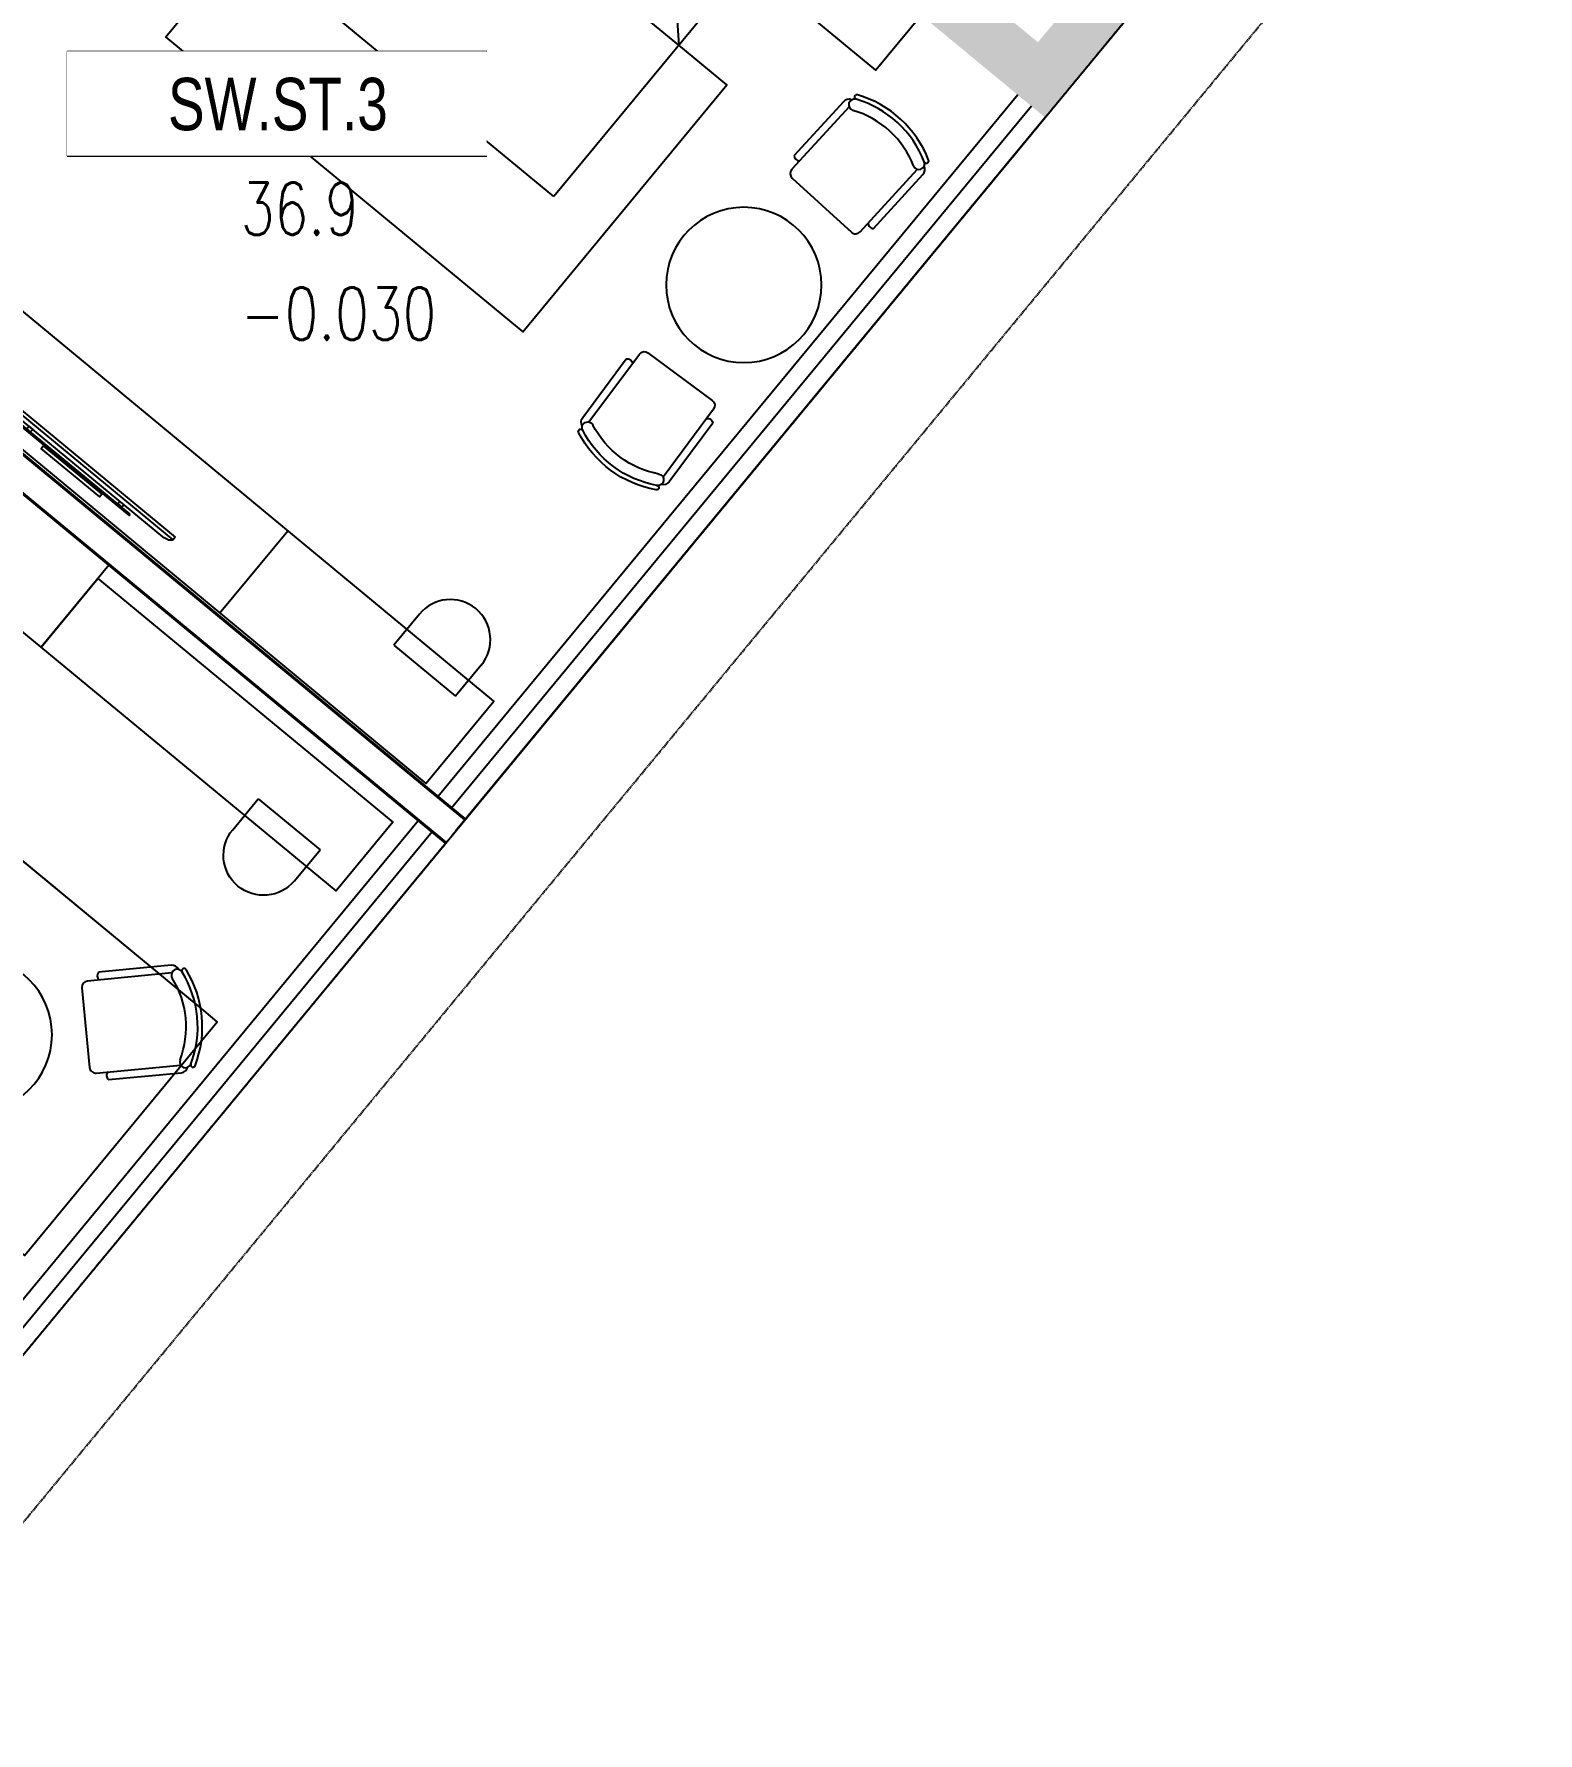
# Model space of a CAD drawing. Header units: millimetres. Extents: x -361654186 to 361255443, y -278569811 to 278836587.
# Drawn here: x -80677 to -72229, y 112891 to 122436 of the extents above; entities that cross this region are included whole.
import ezdxf
from ezdxf.enums import TextEntityAlignment as Align
from ezdxf.xclip import XClip

# ---------------------------------------------------------------- set-up
doc = ezdxf.new("R2010")
doc.units = ezdxf.units.MM
doc.header["$MEASUREMENT"] = 0
doc.header["$XCLIPFRAME"] = 0
doc.set_wipeout_variables(frame=1)
doc.linetypes.add('HIDDEN', pattern=[0.375, 0.25, -0.125])
for name, color, linetype in [('A-ANNO-DIMS', 50, 'Continuous'), ('A-DRAIN', 8, 'Continuous'), ('A-FURNITURE', 251, 'Continuous'), ('A-GLAZ', 135, 'Continuous'), ('A-UNIT', 1, 'Continuous'), ('ccu12-Hatch', 250, 'Continuous'), ('Xref_NT1+NT2_MBDV Cot vach_220729$0$ccu12-Thay', 7, 'Continuous')]:
    doc.layers.add(name, color=color, linetype=linetype)
doc.layers.add('DO DIEN TICH SAN', color=40, linetype='Continuous', plot=False)
for name, color, linetype, lineweight in [('KT-Chuviet', 255, 'Continuous', 15), ('KT-Net cat', 1, 'Continuous', 40), ('KT-Net thay', 7, 'Continuous', 15), ('KT-Net truc', 18, 'Continuous', 15)]:
    doc.layers.add(name, color=color, linetype=linetype, lineweight=lineweight)
doc.styles.add('font unicode ccu', font='arial.ttf')
doc.styles.add('ROMANS', font='ROMANS.SHX')

# ---------------------------------------------------------------- blocks, each defined once
blk = doc.blocks.new('BEDH-1')
for p, q in [((475, -1.054711873393899e-13), (-475, 1.054711873393899e-13)), ((-475, 1.054711873393899e-13), (-475.0000000000002, -1050)), ((-381.8394731497392, -27.72451273631296), (-381.8394731497393, -215.2726866770535)), ((-20.94842891092413, -27.72451273631304), (-381.8394731497392, -27.72451273631296)), ((-20.94842891092416, -169.6087834425271), (-20.94842891092413, -27.72451273631304)), ((379.7956140944734, -27.72451273631313), (52.11540216114371, -27.72451273631306)), ((52.11540216114371, -27.72451273631306), (52.11540216114368, -169.6087834425271)), ((379.7956140944734, -169.6087834425271), (379.7956140944734, -27.72451273631313)), ((474.9999999999998, -1050), (475, -1.054711873393899e-13)), ((-162.6479800441303, -169.608783442527), (-475.0000000000001, -498.4003835124894)), ((474.9999999999999, -169.6087834425272), (-162.6479800441303, -169.608783442527)), ((-162.6479800441303, -169.608783442527), (-162.6479800441303, -498.4003835124894)), ((-206.9290897110478, -215.2726866770535), (-381.8394731497393, -215.2726866770535)), ((-475.0000000000001, -498.4003835124894), (-162.6479800441303, -498.4003835124894)), ((-475.0000000000002, -1050), (474.9999999999998, -1050))]:
    blk.add_line(p, q)
blk = doc.blocks.new('weqwq333')
blk.add_wipeout([(789.9991194265974, -3.241002831578642e-07), (789.9999072943253, 22.459753120754584), (747.0709751061902, 22.459753120754584), (747.4999072943253, 24.95975312075413), (747.0709751061902, 27.459753120753902), (995.9999072943253, 27.45975312075391), (995.9999072943253, 37.45975312075402), (930.999907294326, 37.45975312075402), (930.999907294326, 57.45975312075402), (1231.8664491169725, 57.45975312038523), (1249.7089296661925, 59.06439810882624), (1266.9787932754527, 63.826835363346035), (1278.4893502848695, 73.14329424184642), (1289.9999072942878, 82.45975312034851), (1289.9999072941914, 102.45975312031429), (-160.00009270580904, 102.45975312090111), (-160.00009270581904, 82.45975312086917), (-148.48953569637888, 73.1432942424063), (-136.9789786872534, 63.82683536394979), (-119.70911507775418, 59.064398109304825), (-101.86663452839275, 57.45975312083085), (198.99990729432534, 57.459753120754), (198.99990729432534, 37.459753120754), (133.99990729432488, 37.459753120754), (133.99990729432488, 27.459753120753888), (382.9288394824605, 27.459753120755714), (382.9288394824605, 22.459753120754577), (339.9999072943251, 22.459753120754577), (339.9991199803412, 0.01578526706665263)]).dxf.layer = 'A-DRAIN'
at = {"layer": 'A-DRAIN'}
for p, q in [((-160.0000927057117, 102.4597531203181), (-160.0000927057117, 82.45975311845541)), ((1289.999907294288, 102.4597531203181), (-160.0000927057117, 102.4597531203181)), ((-160.0000927057117, 102.4597531203181), (-160.0000927057117, 82.45975311845541)), ((1289.999907294288, 82.45975312031806), (1289.999907294288, 102.4597531203181)), ((1289.999907294288, 82.45975312031806), (1289.999907294288, 102.4597531203181)), ((-160.0000927057117, 82.45975311845541), (1289.999907294288, 82.45975312031806)), ((-136.978978686966, 63.82683536410332), (-160.0000927057117, 82.45975311845541)), ((-101.8666345281526, 57.45975311845541), (1231.866449117195, 57.45975312031806)), ((1266.978793275543, 63.82683536224067), (1289.999907294288, 82.45975312031806))]:
    blk.add_line(p, q, dxfattribs=at)
for points in [[(133.999907293357, 37.45975312404335), (995.9999072942883, 37.4597531221807), (995.9999072942883, 27.4597531221807), (133.9999072938226, 27.45975312404335)], [(198.9999072938226, 57.45975312031806), (228.999907293357, 57.4597531221807), (228.9999072938226, 37.45975312031806), (198.9999072938226, 37.4597531221807)], [(339.999907293357, 22.45975312031806), (789.9999072938226, 22.45975312404335), (789.9991194256581, -3.222376108169556e-07), (339.9991199793294, 0.01578526757657528)], [(930.9999072938226, 57.4597531221807), (900.9999072942883, 57.4597531221807), (900.9999072938226, 37.45975312404335), (930.9999072938226, 37.45975312404335)]]:
    blk.add_lwpolyline(points, close=True, dxfattribs=at)
for centre, radius, start, end in [((-101.866634529084, 157.4597531221807), 99.99999999999999, 249.4439547450051, 270), ((389.9999072928913, 24.95975312031806), 7.499999999999999, 160.5287793325574, 199.4712206674425), ((389.9999072928913, 24.95975312031806), 7.499999999999999, 340.5287793325574, 19.47122066744256), ((739.9999072938226, 24.9597531221807), 7.499999999999999, 160.5287793325574, 199.4712206674425), ((739.9999072938226, 24.9597531221807), 7.499999999999999, 340.5287793325574, 19.47122066744256), ((1231.866449116264, 157.4597531240433), 99.99999999999999, 270, 290.5560452077797)]:
    blk.add_arc(centre, radius, start, end, dxfattribs=at)
blk = doc.blocks.new('CH1')
for p, q in [((-199.1923941123823, -400.6439509161501), (-199.1923941123823, -600.6426498184956)), ((200.805524143012, -400.6439509161501), (200.805524143012, -600.6426498184956)), ((-199.1923941123823, -600.6426498184956), (200.805524143012, -600.6426498184956))]:
    blk.add_line(p, q)
blk.add_arc((0.8065650153148454, -399.9986989023673), 200, 0.1848514058012216, 180.1848514058012)
blk = doc.blocks.new('CH12')
for p, q in [((-312.375, -149.2411279597436), (-312.375, -572.1779138786915)), ((-267.75, -149.2411279597436), (-267.75, -639.6303226458076)), ((267.75, -639.6303226458076), (267.75, -149.2411280118249)), ((312.375, -572.1779138786915), (312.375, -149.2411246072115)), ((-232.0500000000029, -675.3303226458047), (232.0500000000029, -675.3303226458047))]:
    blk.add_line(p, q)
for centre, radius, start, end in [((-273.6712626853696, -77.20016474780641), 13.38749999999989, 116.2505862071374, 296.2505862071374), ((-252.9468673518131, -119.2240579767858), 33.46874999998481, 116.2505888953854, 296.2505888953855), ((0, -632.1362743546706), 632.1362743546692, 63.74941379286258, 116.2505862071374), ((0, -632.1362743546706), 605.3612743546691, 63.7494137928626, 116.2505862071374), ((0, -632.1362743546706), 538.4237743546691, 63.74941109871938, 116.2505888953856), ((252.9468674045929, -119.2240580028119), 33.46875000001501, 243.7494110987195, 63.74941109871941), ((273.671262685355, -77.20016474780641), 13.38750000000007, 243.7494137928627, 63.74941379286245), ((-267.75, -149.2411279597436), 44.62499999999999, 111.939144832112, 180), ((267.75, -149.2411280118286), 44.62499999999959, 0, 68.06085506708637), ((-290.0625, -549.8654138786915), 31.55464011044969, 225, 315), ((290.0625, -549.8654138786915), 31.55464011044961, 225.0000000000001, 315.0000000000002), ((-232.0500000000029, -639.6303226458076), 35.7, 180, 269.9999999999999), ((232.0500000000029, -639.6303226458076), 35.7, 270, 0)]:
    blk.add_arc(centre, radius, start, end)
blk = doc.blocks.new('condotel studio')
at = {"layer": 'A-FURNITURE'}
blk.add_line((-42965.44449693532, 5209.444997828512, 0.0134796793225732), (-43565.43111538143, 5209.408155217767, 0.01347967932257318), dxfattribs=at)
for points, elevation in [([(-43571.68946001872, 9495.697187757178), (-42971.70283934107, 9495.697743924393), (-42965.37388033239, 3707.76185808517), (-43565.36050101191, 3707.76130192366)], -0.04131054746361311), ([(-48064.87789521157, 4309.74600538559), (-47664.87789520776, 4309.748435155896), (-47665.21610428553, 5252.807559705747), (-48065.21610427438, 5252.805129943008)], -0.04131058170595497)]:
    blk.add_lwpolyline(points, close=True, dxfattribs=dict(at, elevation=elevation))
at = {"layer": 'A-FURNITURE', "elevation": -0.04131056675762722}
blk.add_lwpolyline([(-47068.41844825601, 7152.812485867587), (-47068.41877156103, 7502.812485865783), (-45268.41877156464, 7502.81414766371), (-45268.41636979925, 4902.814147769881), (-47068.41636979932, 4902.812485970149), (-47068.41669311348, 5252.812485867587)], dxfattribs=at)
at = {"layer": 'A-FURNITURE'}
blk.add_circle((-46262.35208157833, 4113.662862265541, -0.0961007985678505), 436.4401978142558, dxfattribs=at)
at = {"layer": 'A-GLAZ'}
blk.add_line((-48065.50387496638, 3407.981778073066, -0.04131057662785007), (-42865.50387507424, 3407.766646227625, -0.04131054775067975), dxfattribs=at)
for points, elevation in [([(-48065.50365118237, 3607.773271442333), (-42950.50365128982, 3607.761824808375)], -0.0413105474636131), ([(-48065.50387496795, 3507.773271442566), (-42950.50387507542, 3507.761824808607)], -0.04131054746361311)]:
    blk.add_lwpolyline(points, dxfattribs=dict(at, elevation=elevation))
at = {"layer": 'KT-Net cat'}
blk.add_line((-42950.50387506983, 13507.9817793034, -0.04131057662784981), (-42950.50387507546, 3407.9817785169, -0.04131057662785046), dxfattribs=at)
at = {"layer": 'A-FURNITURE'}
for name, p, xscale, yscale, zscale, rotation in [('BEDH-1', (-48065.22478189479, 6202.804803357867, -0.04131056675762721), 1.999999999999998, 1.999999999999998, 1.999999999999998, 90.00044158638056), ('CH12', (-47541.3086893727, 4028.022620063333, -0.1710361864443675), -0.9698671062557844, 0.9698671062557844, 0.9698671062557843, 92.95303896186763), ('CH12', (-44983.39547378203, 4028.022620061471, -0.1710361864443676), 0.9698671062557845, 0.9698671062557845, 0.9698671062557845, 267.0469610380764), ('CH1', (-44126.3595415335, 4117.090367741883, -0.04131054746361311), -1.125005854937064, 1.125005854937064, 1.125005854937064, 90)]:
    blk.add_blockref(name, p, dxfattribs=dict(at, xscale=xscale, yscale=yscale, zscale=zscale, rotation=rotation))
at = {"layer": 'A-FURNITURE', "xscale": 0.9450000000000008, "yscale": 0.9450000000000008, "zscale": 0.9450000000000008, "rotation": 90.00231230559194}
blk.add_blockref('weqwq333', (-43039.317937566, 5825.350282033964, -0.02470545793451537), dxfattribs=at)
blk = doc.blocks.new('Condo-Studio')
at = {"layer": 'A-FURNITURE', "elevation": 2.3967167489132e-08}
for points in [[(784.8680508894831, -4056.543325797626), (184.8814302120518, -4056.543325790029), (184.7450057984097, -7650.003156028164), (784.731626476103, -7650.003156033694)], [(784.731626476103, -7650.003156033694), (284.6338494318261, -7650.003902010998), (284.6338494319571, -9800.000634000258), (784.7316264741748, -9799.999888018792)]]:
    blk.add_lwpolyline(points, close=True, dxfattribs=at)
at = {"layer": 'A-FURNITURE'}
for points in [[(3480.068572385244, -7992.924844723224), (3479.916138362074, -7741.043640514981), (1777.874456634752, -7741.449051234929), (1777.8744617626, -7840.514148186892), (1778.02622716871, -9599.700357226771)], [(3480.068572385149, -9502.287234926567), (3479.916138358298, -9754.168439136847), (1777.874456634592, -9753.763028418616), (1777.874461764404, -9654.697931466711), (1778.026227165021, -7895.511722428666)]]:
    blk.add_lwpolyline(points, dxfattribs=at)
blk.add_circle((2702.610880747416, -8747.60603983156), 436.4401978142558, dxfattribs=at)
at = {"layer": 'A-GLAZ'}
for p, q in [((4214.653845804234, -9904.025748043408, 2.360592876829063e-08), (184.837856131664, -9903.995720025094, 2.360592908248564e-08)), ((4214.653100658092, -10004.02574804056, 2.360592876183963e-08), (184.8371109855434, -10003.99572002224, 2.360592907605497e-08)), ((4214.652355511906, -10104.02574803776, 2.360592875541573e-08), (184.8363658395174, -10103.99572001942, 2.360592906961074e-08))]:
    blk.add_line(p, q, dxfattribs=at)
at = {"layer": 'KT-Net cat'}
blk.add_line((184.9103592452666, -173.9430020836298, 2.492790089291371e-08), (184.8363658395174, -10103.99572001942, 2.360592906961074e-08), dxfattribs=at)
at = {"layer": 'A-FURNITURE'}
for name, p, xscale, yscale, zscale, rotation in [('CH12', (1810.40564219089, -9667.95057749009, -0.07493538787651706), -0.9698671062557838, 0.9698671062557838, 0.9698671062557838, 135.0116023111966), ('CH1', (1341.052054219683, -9357.3517947059, 2.3967167489132e-08), 1.125005854937066, 1.125005854937066, 1.125005854937066, 270.0000001839287)]:
    blk.add_blockref(name, p, dxfattribs=dict(at, xscale=xscale, yscale=yscale, zscale=zscale, rotation=rotation))
blk = doc.blocks.new('TAG CAO DO SAN')
at = {"layer": 'KT-Net thay', "flags": 128}
blk.add_lwpolyline([(1526701.778855525, -266095.2298759429), (1526701.778855525, -266566.6584041911), (1527644.63591202, -266566.6584041911), (1527644.63591202, -266095.2298759429)], close=True, dxfattribs=at)
blk.add_wipeout([(1526701.778855525, -266095.2298759429), (1527644.6359120198, -266095.2298759429), (1527644.6359120198, -266566.65840419114), (1526701.778855525, -266566.65840419114)]).dxf.layer = 'KT-Net thay'
for points in [[(1526701.778855525, -266330.9441400666), (1527644.63591202, -266330.9441400666)], [(1526701.778855525, -266566.6584041911), (1527644.63591202, -266566.6584041911)]]:
    blk.add_lwpolyline(points, dxfattribs=at)
at = {"layer": 'KT-Chuviet', "color": 31, "style": 'ROMANS', "width": 0.75}
blk.add_text('DTTT:', height=117.8571320618522, dxfattribs=at).set_placement((1526748.92170835, -266507.8139601254))
at = {"layer": 'KT-Chuviet', "color": 31, "style": 'font unicode ccu', "width": 0.75}
blk.add_attdef('TÊNPHÒNG', text='', height=117.85713, dxfattribs=at).set_placement((1527175.308820772, -266213.4467624734), align=Align.MIDDLE_CENTER)
at = {"layer": 'KT-Chuviet', "color": 31, "ltscale": 15, "style": 'ROMANS', "width": 0.75, "flags": 8}
blk.add_attdef('CAO-DO', (1527091.943339912, -266507.7298381611), '', height=117.8571320618522, dxfattribs=at)

msp = doc.modelspace()

# ---------------------------------------------------------------- block references
at = {"layer": 'A-ANNO-DIMS', "xscale": -1, "rotation": 50.44882673718259}
msp.add_blockref('condotel studio', (-102975.8942573777, 82735.20023438986, 0.04136518522716791), dxfattribs=at)

# ---------------------------------------------------------------- next in the draw order: block references
at = {"layer": 'A-UNIT', "xscale": -1, "rotation": 50.44839979991738}
msp.add_blockref('Condo-Studio', (-86035.53930351039, 124467.7893636049, 5.459849723915857e-05), dxfattribs=at)

# ---------------------------------------------------------------- next in the draw order: hatches: boundary and pattern name
at = {"layer": 'ccu12-Hatch', "ltscale": 0.5}
h = msp.add_hatch(dxfattribs=at)
h.set_pattern_fill('VATLIEU04', color=256, scale=50, angle=45, pattern_type=2)
h.set_pattern_definition([(94.99999999999984, (-1135091.088103637, 93535.57678467885), (275.7759995861103, 231.4035394059837), [37.49999999999999, -412.4999999999999]), (40.00000000000002, (-1135091.088103637, 93535.57678467885), (-314.996083695443, 216.8840747990137), [30, -330]), (145.4514, (-1135068.106772624, 93554.86041391676), (-39.21973430971335, 448.287641099735), [31.870095, -350.571056]), (91.18419999999956, (-1135161.798781756, 93606.28746279748), (435.8465000455986, 318.8068825982365), [56.24999999999996, -618.7499999999994]), (141.6356, (-1135125.478223555, 93632.85468008323), (-13.94950748652536, 674.8558447021788), [47.805144, -525.8565]), (36.18420000000004, (-1135161.798781756, 93606.28746279748), (-13.95003443662637, 674.855833957623), [45, -495]), (66, (-1135108.765773167, 93623.96513232717), (353.3857860571512, 68.691238233885), [37.49999999999975, -412.499999999998]), (11.00000000000003, (-1135108.765773167, 93623.96513232717), (-170.3542965309771, 342.4042176993831), [30, -330]), (116.4514, (-1135079.316953973, 93629.68938339886), (183.0318085066423, 411.0953098697152), [31.870095, -350.571056]), (82.50000000000001, (-1135091.088103637, 93535.57678467885), (-113.3965926531701, 121.9949088062736), [0, -325.999999999998, 0, -334.999999999998, 0, -331.249999999998]), (52.49999999999999, (-1135091.088103637, 93535.57678467885), (-46.43647110123004, 232.4547249501817), [0, -191, 0, -318.5, 0, -126.25]), (12.5, (-1135169.93050974, 93456.73437857657), (196.709083659603, 180.7603809074303), [0, -125, 0, -390, 0, -517.5]), (2.499999999999997, (-1135205.285848799, 93421.3790395172), (170.7949915992331, 241.5799034369745), [0, -162.5, 0, -259, 0, -367.5]), (90, (-1135091.088103637, 93535.57678467885), (-212.5, 0), []), (90, (-1135134.398393985, 93578.88707502652), (-212.5, 0), [])])
h.paths.add_polyline_path([(-82107.71977785713, 128746.5514530155), (-83763.31433340994, 126741.8054173231), (-81758.56836552446, 125086.2109177674), (-80102.97380997188, 127090.9569534599), (-80565.60744270933, 127473.0171795131), (-80374.57730168401, 127704.3340297853), (-79680.62681867433, 127131.2436627068), (-80126.36381425167, 126591.5043452825), (-75037.39304074732, 122388.8411869674), (-73254.44505784422, 124547.7984561751), (-80810.79549955967, 130788.116395915), (-80619.76535853435, 131019.4332461872), (-72832.09806631756, 124588.0851652327), (-74997.10633156908, 121966.4941955867), (-80317.39395527699, 126360.1874950103), (-81718.28165627358, 124663.8639264747), (-84185.66132468096, 126701.5187080543), (-82148.00675473493, 129168.8981182814), (-81916.68990446269, 128977.8679772561), (-81916.68963683228, 128977.8683032875), (-81376.95031953015, 128532.1313075618), (-81567.98046055547, 128300.8144572896)])

# ---------------------------------------------------------------- next in the draw order: linework, layer by layer
at = {"layer": 'Xref_NT1+NT2_MBDV Cot vach_220729$0$ccu12-Thay', "linetype": 'HIDDEN', "ltscale": 25, "elevation": 5.460833214472719e-05}
for points in [[(-42066.50151826397, 148086.3315303525, 0.3330782827779045), (-43810.37597355231, 155611.1944738386), (-58079.71216404325, 167395.3258665103, 0.2778330966814304), (-63883.53612951662, 168657.8470477998, 0.06379955361459799), (-66301.14768372661, 167361.2646539973, 0.05390391218082629), (-68168.89937777753, 165712.9822134937), (-70632.40272280233, 162743.4614097104), (-96080.54225470006, 131937.1685105675, 0.07250165753733268), (-97014.26732182533, 129992.5363299415, 0.05029248862881346), (-99771.37459391484, 117610.3525563181, 0.02229968031555171), (-100183.0022300035, 112131.7257038655, 0.496402403726135), (-93671.63851713268, 107886.0215350954), (-85028.71928185846, 111170.6725293559, 0.0812642304009894), (-81115.443260824, 113615.5915786272), (-74534.47372862328, 121584.4342726891), (-72369.46546337176, 124206.0252423352), (-60400.14043352939, 138704.945027836, -0.4142135623114239), (-59838.55223060098, 138758.4362452984), (-51662.72247053223, 132006.5290247216, 0.4147015980058476), (-47998.1536284215, 132359.1643800798), (-43290.95687875878, 138059.0659732111)], [(-42615.49538650023, 148328.4177394579, 0.332942896032695), (-44194.74129320809, 155150.4643563086), (-58477.44004683252, 166945.6310345469, 0.2782647282921741), (-63679.97202829397, 168093.3154427538, 0.06355428498407263), (-65953.73383267064, 166872.0761344394, 0.05361269427488703), (-67716.34106181213, 165318.7746684417), (-70170.22153514123, 162360.8533283856), (-95598.82156158087, 131578.2140141144, 0.07162818219334227), (-96443.04617755464, 129808.8717295331, 0.05031291028700317), (-99175.58892151841, 117539.3635954359, 0.02217052075560431), (-99582.31333519658, 112144.9858478532, 0.4938342429268142), (-93879.15149907663, 108449.0266222012), (-85251.24754555256, 111727.97121579, 0.08020953983811836), (-81547.13786944386, 114035.1157564514), (-74997.10742913431, 121966.4945547802), (-72832.09916388278, 124588.0855244262), (-60862.84349786618, 139086.9213022999, -0.4142135623114227), (-59456.49194864288, 139221.0699459192), (-51280.66218855011, 132469.1627253226, 0.4147700055942877), (-48461.12634066714, 132740.8141559548), (-43753.59042070818, 138441.126447303)]]:
    msp.add_lwpolyline(points, format="xyb", dxfattribs=at)

# ---------------------------------------------------------------- next in the draw order: block references
at = {"layer": 'KT-Net truc'}
ref = msp.add_blockref('TAG CAO DO SAN', (-3897244.883280963, 787575.6397011266, -3.41303745616492e-05), dxfattribs=dict(at, xscale=2.5, yscale=2.5, zscale=2.5))
XClip(ref).set_block_clipping_path([(1526674.1636322693, -266330.944140067), (1527644.6359120195, -266095.2298759429)])
ref.add_attrib('CAO-DO', '36.9', (-79515.02493118292, 121306.315105724, -3.41303745616492e-05), dxfattribs={"layer": 'KT-Chuviet', "color": 31, "ltscale": 15, "height": 294.6428301546305, "style": 'ROMANS', "width": 0.7500000000000001})
ref.add_attrib('CAO-DO', '-0.030', (-79515.02493118292, 120717.0294454148, -3.41303745616492e-05), dxfattribs={"layer": 'KT-Chuviet', "color": 31, "ltscale": 15, "height": 294.6428301546305, "style": 'ROMANS', "width": 0.7500000000000001})
ref.add_attrib('TÊNPHÒNG', 'SW.ST.3', dxfattribs={"layer": 'KT-Chuviet', "color": 31, "height": 294.642825, "style": 'font unicode ccu', "width": 0.7500000000000001}).set_placement((-79306.61122903177, 122042.0227949431, -3.41303745616492e-05), align=Align.MIDDLE_CENTER)

# ---------------------------------------------------------------- next in the draw order: linework, layer by layer
at = {"layer": 'DO DIEN TICH SAN', "elevation": 5.460855537377237e-05}
msp.add_lwpolyline([(-70170.2214964093, 162360.8534652445), (-75654.35061100166, 155723.358489339, 0.4113092316193042), (-75612.17951619267, 155303.3169269747), (-75303.74944150167, 155048.6033080001, -0.4171236106193291), (-75265.37091375545, 154623.9698045987), (-79979.16379935163, 148912.8818629554, -0.417123611521091), (-80403.39531776893, 148870.2891056731), (-80741.46929160619, 149146.5771927492, 0.3742832582340244), (-81131.09858788649, 149088.3777704408), (-95627.57002685545, 131534.754575362, 0.06972595305865283), (-96443.04613882271, 129808.871866392, 0.05031291028700317), (-99175.58888278648, 117539.3637322948, 0.02217052075560431), (-99582.31329646465, 112144.9859847121, 0.4938342429268142), (-93879.1514603447, 108449.0267590601), (-85251.24750682063, 111727.9713526489, 0.08020953983811836), (-81547.13783071193, 114035.1158933103), (-74997.10739040238, 121966.4946916391), (-72832.09912515085, 124588.0856612851), (-60862.84345913425, 139086.9214391588, -0.4142135623114227)], format="xyb", dxfattribs=at)

doc.saveas('drawing.dxf')
